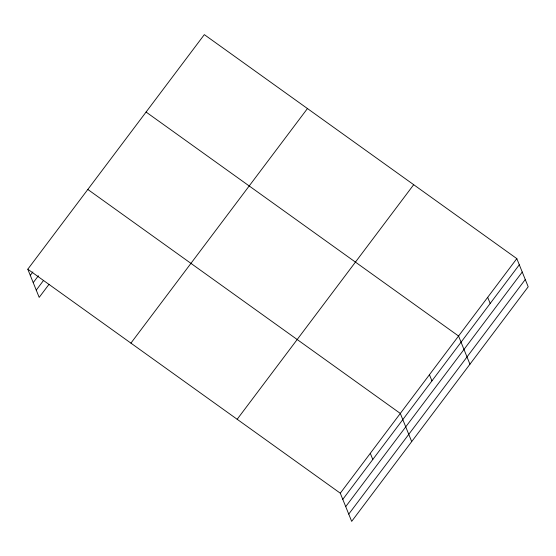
<?xml version="1.0" encoding="UTF-8"?>
<svg xmlns="http://www.w3.org/2000/svg" width="556" height="556" viewBox="0 0 556 556"><rect width="100%" height="100%" fill="white"/><g stroke="black" fill="none" stroke-linecap="round" stroke-linejoin="round"><path stroke-width="0.83" d="M27.8 269.215L204.323 34.632L516.816 258.616L528.2 286.785L351.677 521.368L340.293 493.193L27.8 269.215L39.184 297.384L49.011 284.325M30.288 275.373L32.873 271.94M33.221 282.643L38.399 275.762M36.251 290.121L43.493 280.495M130.924 343.128L307.447 108.545M237.169 419.28L413.692 184.696M340.293 493.193L516.816 258.616M342.788 499.357L519.304 264.774M345.721 506.62L522.244 272.037M348.744 514.105L525.267 279.522M146.068 112.041L458.568 336.026L469.945 364.201M87.82 189.457L400.313 413.435L411.697 441.61M487.688 297.321L490.183 303.479M429.44 374.73L431.929 380.895M370.303 453.314L372.791 459.478"/></g></svg>
